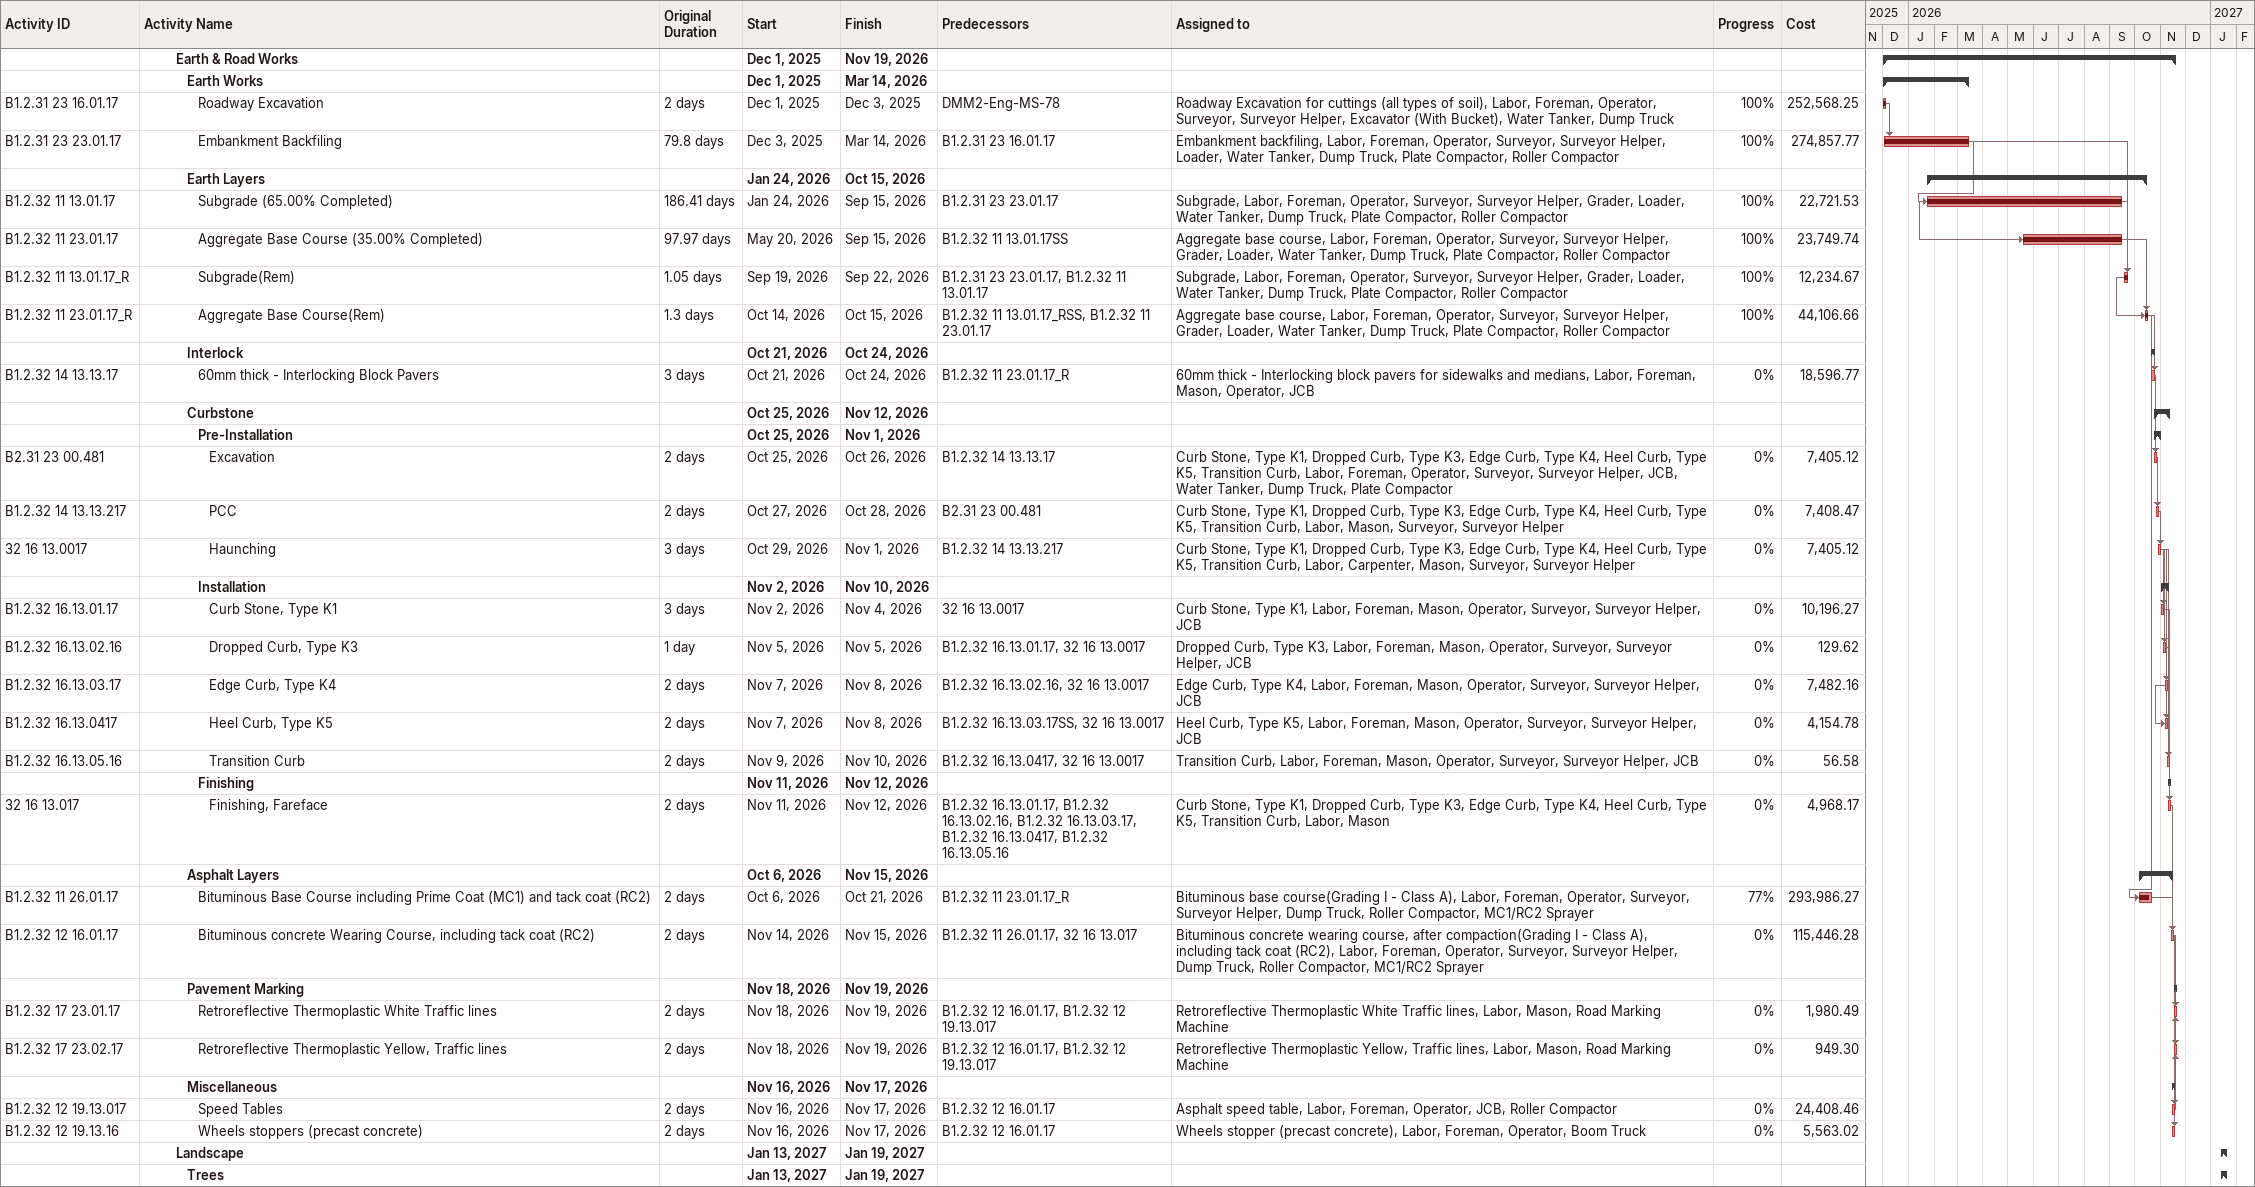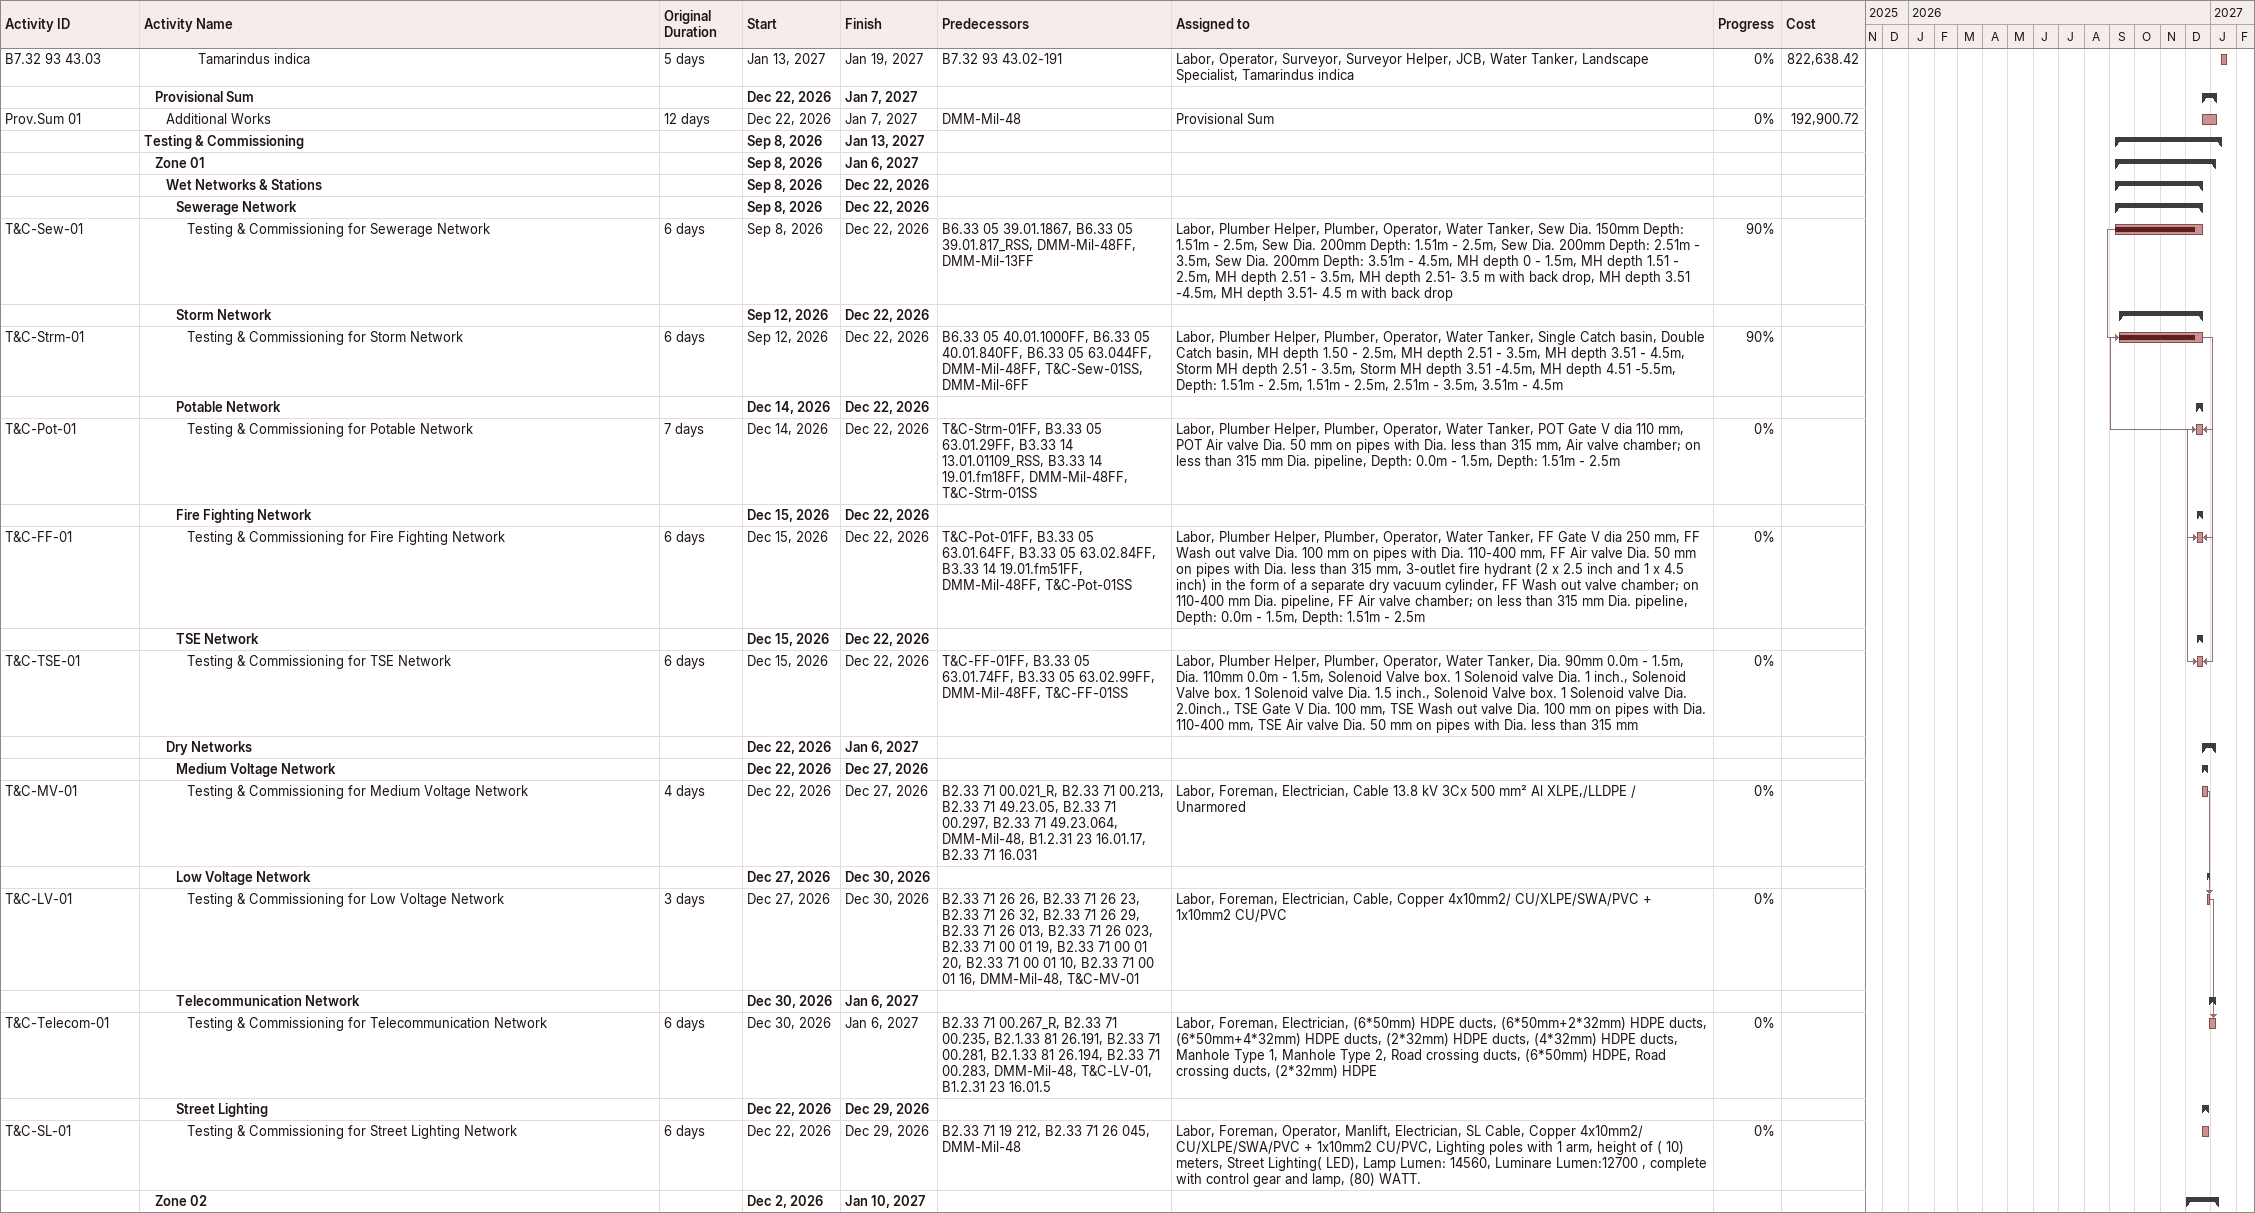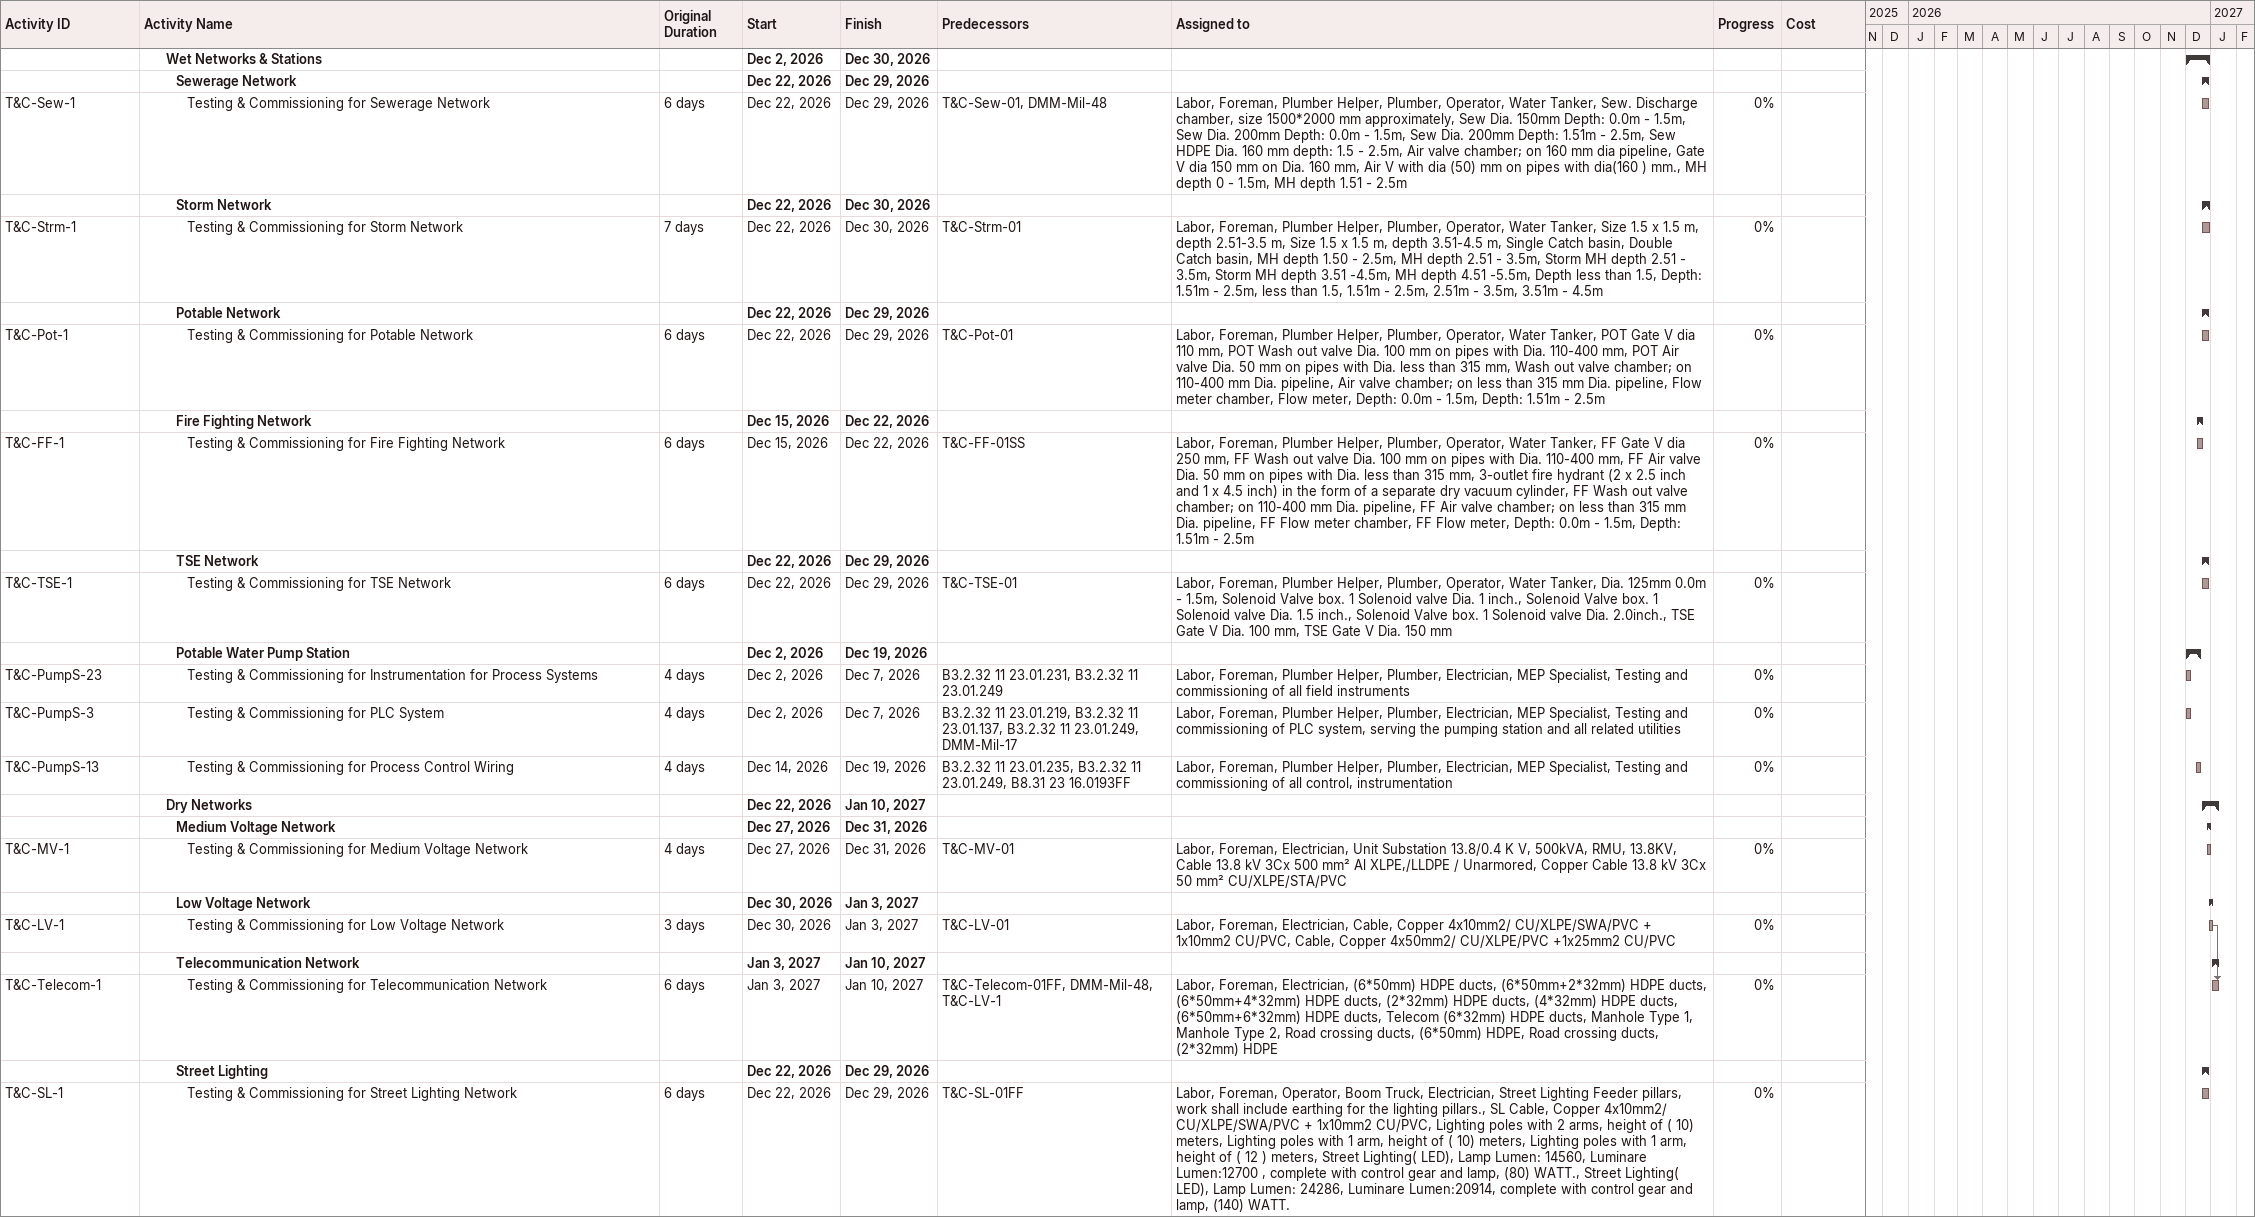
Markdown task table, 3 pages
| ID | Level | Task | Original duration | Start | Finish | Predecessors | Resources | % complete | Cost |
|---|---|---|---|---|---|---|---|---|---|
|  | 4 | **Earth & Road Works** |  | 2025-12-01 | 2026-11-19 |  |  |  |  |
|  | 5 | **Earth Works** |  | 2025-12-01 | 2026-03-14 |  |  |  |  |
| B1.2.31 23 16.01.17 | 6 | Roadway Excavation | 2d | 2025-12-01 | 2025-12-03 | DMM2-Eng-MS-78 | Roadway Excavation for cuttings (all types of soil), Labor, Foreman, Operator, Surveyor, Surveyor Helper, Excavator (With Bucket), Water Tanker, Dump Truck | 100 | 252568.25 |
| B1.2.31 23 23.01.17 | 6 | Embankment Backfiling | 79.8d | 2025-12-03 | 2026-03-14 | B1.2.31 23 16.01.17 | Embankment backfiling, Labor, Foreman, Operator, Surveyor, Surveyor Helper, Loader, Water Tanker, Dump Truck, Plate Compactor, Roller Compactor | 100 | 274857.77 |
|  | 5 | **Earth Layers** |  | 2026-01-24 | 2026-10-15 |  |  |  |  |
| B1.2.32 11 13.01.17 | 6 | Subgrade (65.00% Completed) | 186.41d | 2026-01-24 | 2026-09-15 | B1.2.31 23 23.01.17 | Subgrade, Labor, Foreman, Operator, Surveyor, Surveyor Helper, Grader, Loader, Water Tanker, Dump Truck, Plate Compactor, Roller Compactor | 100 | 22721.53 |
| B1.2.32 11 23.01.17 | 6 | Aggregate Base Course (35.00% Completed) | 97.97d | 2026-05-20 | 2026-09-15 | B1.2.32 11 13.01.17SS | Aggregate base course, Labor, Foreman, Operator, Surveyor, Surveyor Helper, Grader, Loader, Water Tanker, Dump Truck, Plate Compactor, Roller Compactor | 100 | 23749.74 |
| B1.2.32 11 13.01.17_R | 6 | Subgrade(Rem) | 1.05d | 2026-09-19 | 2026-09-22 | B1.2.31 23 23.01.17, B1.2.32 11 13.01.17 | Subgrade, Labor, Foreman, Operator, Surveyor, Surveyor Helper, Grader, Loader, Water Tanker, Dump Truck, Plate Compactor, Roller Compactor | 100 | 12234.67 |
| B1.2.32 11 23.01.17_R | 6 | Aggregate Base Course(Rem) | 1.3d | 2026-10-14 | 2026-10-15 | B1.2.32 11 13.01.17_RSS, B1.2.32 11 23.01.17 | Aggregate base course, Labor, Foreman, Operator, Surveyor, Surveyor Helper, Grader, Loader, Water Tanker, Dump Truck, Plate Compactor, Roller Compactor | 100 | 44106.66 |
|  | 5 | **Interlock** |  | 2026-10-21 | 2026-10-24 |  |  |  |  |
| B1.2.32 14 13.13.17 | 6 | 60mm thick - Interlocking Block Pavers | 3d | 2026-10-21 | 2026-10-24 | B1.2.32 11 23.01.17_R | 60mm thick - Interlocking block pavers for sidewalks and medians, Labor, Foreman, Mason, Operator, JCB | 0 | 18596.77 |
|  | 5 | **Curbstone** |  | 2026-10-25 | 2026-11-12 |  |  |  |  |
|  | 6 | **Pre-Installation** |  | 2026-10-25 | 2026-11-01 |  |  |  |  |
| B2.31 23 00.481 | 7 | Excavation | 2d | 2026-10-25 | 2026-10-26 | B1.2.32 14 13.13.17 | Curb Stone, Type K1, Dropped Curb, Type K3, Edge Curb, Type K4, Heel Curb, Type K5, Transition Curb, Labor, Foreman, Operator, Surveyor, Surveyor Helper, JCB, Water Tanker, Dump Truck, Plate Compactor | 0 | 7405.12 |
| B1.2.32 14 13.13.217 | 7 | PCC | 2d | 2026-10-27 | 2026-10-28 | B2.31 23 00.481 | Curb Stone, Type K1, Dropped Curb, Type K3, Edge Curb, Type K4, Heel Curb, Type K5, Transition Curb, Labor, Mason, Surveyor, Surveyor Helper | 0 | 7408.47 |
| 32 16 13.0017 | 7 | Haunching | 3d | 2026-10-29 | 2026-11-01 | B1.2.32 14 13.13.217 | Curb Stone, Type K1, Dropped Curb, Type K3, Edge Curb, Type K4, Heel Curb, Type K5, Transition Curb, Labor, Carpenter, Mason, Surveyor, Surveyor Helper | 0 | 7405.12 |
|  | 6 | **Installation** |  | 2026-11-02 | 2026-11-10 |  |  |  |  |
| B1.2.32 16.13.01.17 | 7 | Curb Stone, Type K1 | 3d | 2026-11-02 | 2026-11-04 | 32 16 13.0017 | Curb Stone, Type K1, Labor, Foreman, Mason, Operator, Surveyor, Surveyor Helper, JCB | 0 | 10196.27 |
| B1.2.32 16.13.02.16 | 7 | Dropped Curb, Type K3 | 1d | 2026-11-05 | 2026-11-05 | B1.2.32 16.13.01.17, 32 16 13.0017 | Dropped Curb, Type K3, Labor, Foreman, Mason, Operator, Surveyor, Surveyor Helper, JCB | 0 | 129.62 |
| B1.2.32 16.13.03.17 | 7 | Edge Curb, Type K4 | 2d | 2026-11-07 | 2026-11-08 | B1.2.32 16.13.02.16, 32 16 13.0017 | Edge Curb, Type K4, Labor, Foreman, Mason, Operator, Surveyor, Surveyor Helper, JCB | 0 | 7482.16 |
| B1.2.32 16.13.0417 | 7 | Heel Curb, Type K5 | 2d | 2026-11-07 | 2026-11-08 | B1.2.32 16.13.03.17SS, 32 16 13.0017 | Heel Curb, Type K5, Labor, Foreman, Mason, Operator, Surveyor, Surveyor Helper, JCB | 0 | 4154.78 |
| B1.2.32 16.13.05.16 | 7 | Transition Curb | 2d | 2026-11-09 | 2026-11-10 | B1.2.32 16.13.0417, 32 16 13.0017 | Transition Curb, Labor, Foreman, Mason, Operator, Surveyor, Surveyor Helper, JCB | 0 | 56.58 |
|  | 6 | **Finishing** |  | 2026-11-11 | 2026-11-12 |  |  |  |  |
| 32 16 13.017 | 7 | Finishing, Fareface | 2d | 2026-11-11 | 2026-11-12 | B1.2.32 16.13.01.17, B1.2.32 16.13.02.16, B1.2.32 16.13.03.17, B1.2.32 16.13.0417, B1.2.32 16.13.05.16 | Curb Stone, Type K1, Dropped Curb, Type K3, Edge Curb, Type K4, Heel Curb, Type K5, Transition Curb, Labor, Mason | 0 | 4968.17 |
|  | 5 | **Asphalt Layers** |  | 2026-10-06 | 2026-11-15 |  |  |  |  |
| B1.2.32 11 26.01.17 | 6 | Bituminous Base Course including Prime Coat (MC1) and tack coat (RC2) | 2d | 2026-10-06 | 2026-10-21 | B1.2.32 11 23.01.17_R | Bituminous base course(Grading I - Class A), Labor, Foreman, Operator, Surveyor, Surveyor Helper, Dump Truck, Roller Compactor, MC1/RC2 Sprayer | 77 | 293986.27 |
| B1.2.32 12 16.01.17 | 6 | Bituminous concrete Wearing Course, including tack coat (RC2) | 2d | 2026-11-14 | 2026-11-15 | B1.2.32 11 26.01.17, 32 16 13.017 | Bituminous concrete wearing course, after compaction(Grading I - Class A), including tack coat (RC2), Labor, Foreman, Operator, Surveyor, Surveyor Helper, Dump Truck, Roller Compactor, MC1/RC2 Sprayer | 0 | 115446.28 |
|  | 5 | **Pavement Marking** |  | 2026-11-18 | 2026-11-19 |  |  |  |  |
| B1.2.32 17 23.01.17 | 6 | Retroreflective Thermoplastic White Traffic lines | 2d | 2026-11-18 | 2026-11-19 | B1.2.32 12 16.01.17, B1.2.32 12 19.13.017 | Retroreflective Thermoplastic White Traffic lines, Labor, Mason, Road Marking Machine | 0 | 1980.49 |
| B1.2.32 17 23.02.17 | 6 | Retroreflective Thermoplastic Yellow, Traffic lines | 2d | 2026-11-18 | 2026-11-19 | B1.2.32 12 16.01.17, B1.2.32 12 19.13.017 | Retroreflective Thermoplastic Yellow, Traffic lines, Labor, Mason, Road Marking Machine | 0 | 949.30 |
|  | 5 | **Miscellaneous** |  | 2026-11-16 | 2026-11-17 |  |  |  |  |
| B1.2.32 12 19.13.017 | 6 | Speed Tables | 2d | 2026-11-16 | 2026-11-17 | B1.2.32 12 16.01.17 | Asphalt speed table, Labor, Foreman, Operator, JCB, Roller Compactor | 0 | 24408.46 |
| B1.2.32 12 19.13.16 | 6 | Wheels stoppers (precast concrete) | 2d | 2026-11-16 | 2026-11-17 | B1.2.32 12 16.01.17 | Wheels stopper (precast concrete), Labor, Foreman, Operator, Boom Truck | 0 | 5563.02 |
|  | 4 | **Landscape** |  | 2027-01-13 | 2027-01-19 |  |  |  |  |
|  | 5 | **Trees** |  | 2027-01-13 | 2027-01-19 |  |  |  |  |
| B7.32 93 43.03 | 6 | Tamarindus indica | 5d | 2027-01-13 | 2027-01-19 | B7.32 93 43.02-191 | Labor, Operator, Surveyor, Surveyor Helper, JCB, Water Tanker, Landscape Specialist, Tamarindus indica | 0 | 822638.42 |
|  | 2 | **Provisional Sum** |  | 2026-12-22 | 2027-01-07 |  |  |  |  |
| Prov.Sum 01 | 3 | Additional Works | 12d | 2026-12-22 | 2027-01-07 | DMM-Mil-48 | Provisional Sum | 0 | 192900.72 |
|  | 1 | **Testing & Commissioning** |  | 2026-09-08 | 2027-01-13 |  |  |  |  |
|  | 2 | **Zone 01** |  | 2026-09-08 | 2027-01-06 |  |  |  |  |
|  | 3 | **Wet Networks & Stations** |  | 2026-09-08 | 2026-12-22 |  |  |  |  |
|  | 4 | **Sewerage Network** |  | 2026-09-08 | 2026-12-22 |  |  |  |  |
| T&C-Sew-01 | 5 | Testing & Commissioning for Sewerage Network | 6d | 2026-09-08 | 2026-12-22 | B6.33 05 39.01.1867, B6.33 05 39.01.817_RSS, DMM-Mil-48FF, DMM-Mil-13FF | Labor, Plumber Helper, Plumber, Operator, Water Tanker, Sew Dia. 150mm Depth: 1.51m - 2.5m, Sew Dia. 200mm Depth: 1.51m - 2.5m, Sew Dia. 200mm Depth: 2.51m - 3.5m, Sew Dia. 200mm Depth: 3.51m - 4.5m, MH depth 0 - 1.5m, MH depth 1.51 - 2.5m, MH depth 2.51 - 3.5m, MH depth 2.51- 3.5 m with back drop, MH depth 3.51 -4.5m, MH depth 3.51- 4.5 m with back drop | 90 |  |
|  | 4 | **Storm Network** |  | 2026-09-12 | 2026-12-22 |  |  |  |  |
| T&C-Strm-01 | 5 | Testing & Commissioning for Storm Network | 6d | 2026-09-12 | 2026-12-22 | B6.33 05 40.01.1000FF, B6.33 05 40.01.840FF, B6.33 05 63.044FF, DMM-Mil-48FF, T&C-Sew-01SS, DMM-Mil-6FF | Labor, Plumber Helper, Plumber, Operator, Water Tanker, Single Catch basin, Double Catch basin, MH depth 1.50 - 2.5m, MH depth 2.51 - 3.5m, MH depth 3.51 - 4.5m, Storm MH depth 2.51 - 3.5m, Storm MH depth 3.51 -4.5m, MH depth 4.51 -5.5m, Depth: 1.51m - 2.5m, 1.51m - 2.5m, 2.51m - 3.5m, 3.51m - 4.5m | 90 |  |
|  | 4 | **Potable Network** |  | 2026-12-14 | 2026-12-22 |  |  |  |  |
| T&C-Pot-01 | 5 | Testing & Commissioning for Potable Network | 7d | 2026-12-14 | 2026-12-22 | T&C-Strm-01FF, B3.33 05 63.01.29FF, B3.33 14 13.01.01109_RSS, B3.33 14 19.01.fm18FF, DMM-Mil-48FF, T&C-Strm-01SS | Labor, Plumber Helper, Plumber, Operator, Water Tanker, POT Gate V dia 110 mm, POT Air valve Dia. 50 mm on pipes with Dia. less than 315 mm, Air valve chamber; on less than 315 mm Dia. pipeline, Depth: 0.0m - 1.5m, Depth: 1.51m - 2.5m | 0 |  |
|  | 4 | **Fire Fighting Network** |  | 2026-12-15 | 2026-12-22 |  |  |  |  |
| T&C-FF-01 | 5 | Testing & Commissioning for Fire Fighting Network | 6d | 2026-12-15 | 2026-12-22 | T&C-Pot-01FF, B3.33 05 63.01.64FF, B3.33 05 63.02.84FF, B3.33 14 19.01.fm51FF, DMM-Mil-48FF, T&C-Pot-01SS | Labor, Plumber Helper, Plumber, Operator, Water Tanker, FF Gate V dia 250 mm, FF Wash out valve Dia. 100 mm on pipes with Dia. 110-400 mm, FF Air valve Dia. 50 mm on pipes with Dia. less than 315 mm, 3-outlet fire hydrant (2 x 2.5 inch and 1 x 4.5 inch) in the form of a separate dry vacuum cylinder, FF Wash out valve chamber; on 110-400 mm Dia. pipeline, FF Air valve chamber; on less than 315 mm Dia. pipeline, Depth: 0.0m - 1.5m, Depth: 1.51m - 2.5m | 0 |  |
|  | 4 | **TSE Network** |  | 2026-12-15 | 2026-12-22 |  |  |  |  |
| T&C-TSE-01 | 5 | Testing & Commissioning for TSE Network | 6d | 2026-12-15 | 2026-12-22 | T&C-FF-01FF, B3.33 05 63.01.74FF, B3.33 05 63.02.99FF, DMM-Mil-48FF, T&C-FF-01SS | Labor, Plumber Helper, Plumber, Operator, Water Tanker, Dia. 90mm 0.0m - 1.5m, Dia. 110mm 0.0m - 1.5m, Solenoid Valve box. 1 Solenoid valve Dia. 1 inch., Solenoid Valve box. 1 Solenoid valve Dia. 1.5 inch., Solenoid Valve box. 1 Solenoid valve Dia. 2.0inch., TSE Gate V Dia. 100 mm, TSE Wash out valve Dia. 100 mm on pipes with Dia. 110-400 mm, TSE Air valve Dia. 50 mm on pipes with Dia. less than 315 mm | 0 |  |
|  | 3 | **Dry Networks** |  | 2026-12-22 | 2027-01-06 |  |  |  |  |
|  | 4 | **Medium Voltage Network** |  | 2026-12-22 | 2026-12-27 |  |  |  |  |
| T&C-MV-01 | 5 | Testing & Commissioning for Medium Voltage Network | 4d | 2026-12-22 | 2026-12-27 | B2.33 71 00.021_R, B2.33 71 00.213, B2.33 71 49.23.05, B2.33 71 00.297, B2.33 71 49.23.064, DMM-Mil-48, B1.2.31 23 16.01.17, B2.33 71 16.031 | Labor, Foreman, Electrician, Cable 13.8 kV 3Cx 500 mm² Al XLPE,/LLDPE / Unarmored | 0 |  |
|  | 4 | **Low Voltage Network** |  | 2026-12-27 | 2026-12-30 |  |  |  |  |
| T&C-LV-01 | 5 | Testing & Commissioning for Low Voltage Network | 3d | 2026-12-27 | 2026-12-30 | B2.33 71 26 26, B2.33 71 26 23, B2.33 71 26 32, B2.33 71 26 29, B2.33 71 26 013, B2.33 71 26 023, B2.33 71 00 01 19, B2.33 71 00 01 20, B2.33 71 00 01 10, B2.33 71 00 01 16, DMM-Mil-48, T&C-MV-01 | Labor, Foreman, Electrician, Cable, Copper 4x10mm2/ CU/XLPE/SWA/PVC + 1x10mm2 CU/PVC | 0 |  |
|  | 4 | **Telecommunication Network** |  | 2026-12-30 | 2027-01-06 |  |  |  |  |
| T&C-Telecom-01 | 5 | Testing & Commissioning for Telecommunication Network | 6d | 2026-12-30 | 2027-01-06 | B2.33 71 00.267_R, B2.33 71 00.235, B2.1.33 81 26.191, B2.33 71 00.281, B2.1.33 81 26.194, B2.33 71 00.283, DMM-Mil-48, T&C-LV-01, B1.2.31 23 16.01.5 | Labor, Foreman, Electrician, (6*50mm) HDPE ducts, (6*50mm+2*32mm) HDPE ducts, (6*50mm+4*32mm) HDPE ducts, (2*32mm) HDPE ducts, (4*32mm) HDPE ducts, Manhole Type 1, Manhole Type 2, Road crossing ducts, (6*50mm) HDPE, Road crossing ducts, (2*32mm) HDPE | 0 |  |
|  | 4 | **Street Lighting** |  | 2026-12-22 | 2026-12-29 |  |  |  |  |
| T&C-SL-01 | 5 | Testing & Commissioning for Street Lighting Network | 6d | 2026-12-22 | 2026-12-29 | B2.33 71 19 212, B2.33 71 26 045, DMM-Mil-48 | Labor, Foreman, Operator, Manlift, Electrician, SL Cable, Copper 4x10mm2/ CU/XLPE/SWA/PVC + 1x10mm2 CU/PVC, Lighting poles with 1 arm, height of ( 10) meters, Street Lighting( LED), Lamp Lumen: 14560, Luminare Lumen:12700 , complete with control gear and lamp, (80) WATT. | 0 |  |
|  | 2 | **Zone 02** |  | 2026-12-02 | 2027-01-10 |  |  |  |  |
|  | 3 | **Wet Networks & Stations** |  | 2026-12-02 | 2026-12-30 |  |  |  |  |
|  | 4 | **Sewerage Network** |  | 2026-12-22 | 2026-12-29 |  |  |  |  |
| T&C-Sew-1 | 5 | Testing & Commissioning for Sewerage Network | 6d | 2026-12-22 | 2026-12-29 | T&C-Sew-01, DMM-Mil-48 | Labor, Foreman, Plumber Helper, Plumber, Operator, Water Tanker, Sew. Discharge chamber, size 1500*2000 mm approximately, Sew Dia. 150mm Depth: 0.0m - 1.5m, Sew Dia. 200mm Depth: 0.0m - 1.5m, Sew Dia. 200mm Depth: 1.51m - 2.5m, Sew HDPE Dia. 160 mm depth: 1.5 - 2.5m, Air valve chamber; on 160 mm dia pipeline, Gate V dia 150 mm on Dia. 160 mm, Air V with dia (50) mm on pipes with dia(160 ) mm., MH depth 0 - 1.5m, MH depth 1.51 - 2.5m | 0 |  |
|  | 4 | **Storm Network** |  | 2026-12-22 | 2026-12-30 |  |  |  |  |
| T&C-Strm-1 | 5 | Testing & Commissioning for Storm Network | 7d | 2026-12-22 | 2026-12-30 | T&C-Strm-01 | Labor, Foreman, Plumber Helper, Plumber, Operator, Water Tanker, Size 1.5 x 1.5 m, depth 2.51-3.5 m, Size 1.5 x 1.5 m, depth 3.51-4.5 m, Single Catch basin, Double Catch basin, MH depth 1.50 - 2.5m, MH depth 2.51 - 3.5m, Storm MH depth 2.51 - 3.5m, Storm MH depth 3.51 -4.5m, MH depth 4.51 -5.5m, Depth less than 1.5, Depth: 1.51m - 2.5m, less than 1.5, 1.51m - 2.5m, 2.51m - 3.5m, 3.51m - 4.5m | 0 |  |
|  | 4 | **Potable Network** |  | 2026-12-22 | 2026-12-29 |  |  |  |  |
| T&C-Pot-1 | 5 | Testing & Commissioning for Potable Network | 6d | 2026-12-22 | 2026-12-29 | T&C-Pot-01 | Labor, Foreman, Plumber Helper, Plumber, Operator, Water Tanker, POT Gate V dia 110 mm, POT Wash out valve Dia. 100 mm on pipes with Dia. 110-400 mm, POT Air valve Dia. 50 mm on pipes with Dia. less than 315 mm, Wash out valve chamber; on 110-400 mm Dia. pipeline, Air valve chamber; on less than 315 mm Dia. pipeline, Flow meter chamber, Flow meter, Depth: 0.0m - 1.5m, Depth: 1.51m - 2.5m | 0 |  |
|  | 4 | **Fire Fighting Network** |  | 2026-12-15 | 2026-12-22 |  |  |  |  |
| T&C-FF-1 | 5 | Testing & Commissioning for Fire Fighting Network | 6d | 2026-12-15 | 2026-12-22 | T&C-FF-01SS | Labor, Foreman, Plumber Helper, Plumber, Operator, Water Tanker, FF Gate V dia 250 mm, FF Wash out valve Dia. 100 mm on pipes with Dia. 110-400 mm, FF Air valve Dia. 50 mm on pipes with Dia. less than 315 mm, 3-outlet fire hydrant (2 x 2.5 inch and 1 x 4.5 inch) in the form of a separate dry vacuum cylinder, FF Wash out valve chamber; on 110-400 mm Dia. pipeline, FF Air valve chamber; on less than 315 mm Dia. pipeline, FF Flow meter chamber, FF Flow meter, Depth: 0.0m - 1.5m, Depth: 1.51m - 2.5m | 0 |  |
|  | 4 | **TSE Network** |  | 2026-12-22 | 2026-12-29 |  |  |  |  |
| T&C-TSE-1 | 5 | Testing & Commissioning for TSE Network | 6d | 2026-12-22 | 2026-12-29 | T&C-TSE-01 | Labor, Foreman, Plumber Helper, Plumber, Operator, Water Tanker, Dia. 125mm 0.0m - 1.5m, Solenoid Valve box. 1 Solenoid valve Dia. 1 inch., Solenoid Valve box. 1 Solenoid valve Dia. 1.5 inch., Solenoid Valve box. 1 Solenoid valve Dia. 2.0inch., TSE Gate V Dia. 100 mm, TSE Gate V Dia. 150 mm | 0 |  |
|  | 4 | **Potable Water Pump Station** |  | 2026-12-02 | 2026-12-19 |  |  |  |  |
| T&C-PumpS-23 | 5 | Testing & Commissioning for Instrumentation for Process Systems | 4d | 2026-12-02 | 2026-12-07 | B3.2.32 11 23.01.231, B3.2.32 11 23.01.249 | Labor, Foreman, Plumber Helper, Plumber, Electrician, MEP Specialist, Testing and commissioning of all field instruments | 0 |  |
| T&C-PumpS-3 | 5 | Testing & Commissioning for PLC System | 4d | 2026-12-02 | 2026-12-07 | B3.2.32 11 23.01.219, B3.2.32 11 23.01.137, B3.2.32 11 23.01.249, DMM-Mil-17 | Labor, Foreman, Plumber Helper, Plumber, Electrician, MEP Specialist, Testing and commissioning of PLC system, serving the pumping station and all related utilities | 0 |  |
| T&C-PumpS-13 | 5 | Testing & Commissioning for Process Control Wiring | 4d | 2026-12-14 | 2026-12-19 | B3.2.32 11 23.01.235, B3.2.32 11 23.01.249, B8.31 23 16.0193FF | Labor, Foreman, Plumber Helper, Plumber, Electrician, MEP Specialist, Testing and commissioning of all control, instrumentation | 0 |  |
|  | 3 | **Dry Networks** |  | 2026-12-22 | 2027-01-10 |  |  |  |  |
|  | 4 | **Medium Voltage Network** |  | 2026-12-27 | 2026-12-31 |  |  |  |  |
| T&C-MV-1 | 5 | Testing & Commissioning for Medium Voltage Network | 4d | 2026-12-27 | 2026-12-31 | T&C-MV-01 | Labor, Foreman, Electrician, Unit Substation 13.8/0.4 K V, 500kVA, RMU, 13.8KV, Cable 13.8 kV 3Cx 500 mm² Al XLPE,/LLDPE / Unarmored, Copper Cable 13.8 kV 3Cx 50 mm² CU/XLPE/STA/PVC | 0 |  |
|  | 4 | **Low Voltage Network** |  | 2026-12-30 | 2027-01-03 |  |  |  |  |
| T&C-LV-1 | 5 | Testing & Commissioning for Low Voltage Network | 3d | 2026-12-30 | 2027-01-03 | T&C-LV-01 | Labor, Foreman, Electrician, Cable, Copper 4x10mm2/ CU/XLPE/SWA/PVC + 1x10mm2 CU/PVC, Cable, Copper 4x50mm2/ CU/XLPE/PVC +1x25mm2 CU/PVC | 0 |  |
|  | 4 | **Telecommunication Network** |  | 2027-01-03 | 2027-01-10 |  |  |  |  |
| T&C-Telecom-1 | 5 | Testing & Commissioning for Telecommunication Network | 6d | 2027-01-03 | 2027-01-10 | T&C-Telecom-01FF, DMM-Mil-48, T&C-LV-1 | Labor, Foreman, Electrician, (6*50mm) HDPE ducts, (6*50mm+2*32mm) HDPE ducts, (6*50mm+4*32mm) HDPE ducts, (2*32mm) HDPE ducts, (4*32mm) HDPE ducts, (6*50mm+6*32mm) HDPE ducts, Telecom (6*32mm) HDPE ducts, Manhole Type 1, Manhole Type 2, Road crossing ducts, (6*50mm) HDPE, Road crossing ducts, (2*32mm) HDPE | 0 |  |
|  | 4 | **Street Lighting** |  | 2026-12-22 | 2026-12-29 |  |  |  |  |
| T&C-SL-1 | 5 | Testing & Commissioning for Street Lighting Network | 6d | 2026-12-22 | 2026-12-29 | T&C-SL-01FF | Labor, Foreman, Operator, Boom Truck, Electrician, Street Lighting Feeder pillars, work shall include earthing for the lighting pillars., SL Cable, Copper 4x10mm2/ CU/XLPE/SWA/PVC + 1x10mm2 CU/PVC, Lighting poles with 2 arms, height of ( 10) meters, Lighting poles with 1 arm, height of ( 10) meters, Lighting poles with 1 arm, height of ( 12 ) meters, Street Lighting( LED), Lamp Lumen: 14560, Luminare Lumen:12700 , complete with control gear and lamp, (80) WATT., Street Lighting( LED), Lamp Lumen: 24286, Luminare Lumen:20914, complete with control gear and lamp, (140) WATT. | 0 |  |
